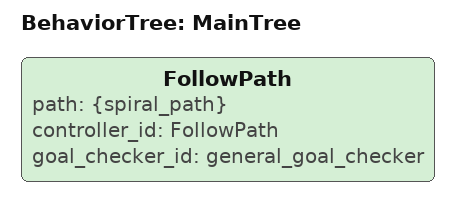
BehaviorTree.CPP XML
<root main_tree_to_execute="MainTree">
  <BehaviorTree ID="MainTree">
    <FollowPath path="{spiral_path}" controller_id="FollowPath" goal_checker_id="general_goal_checker"/>
  </BehaviorTree>
</root>
